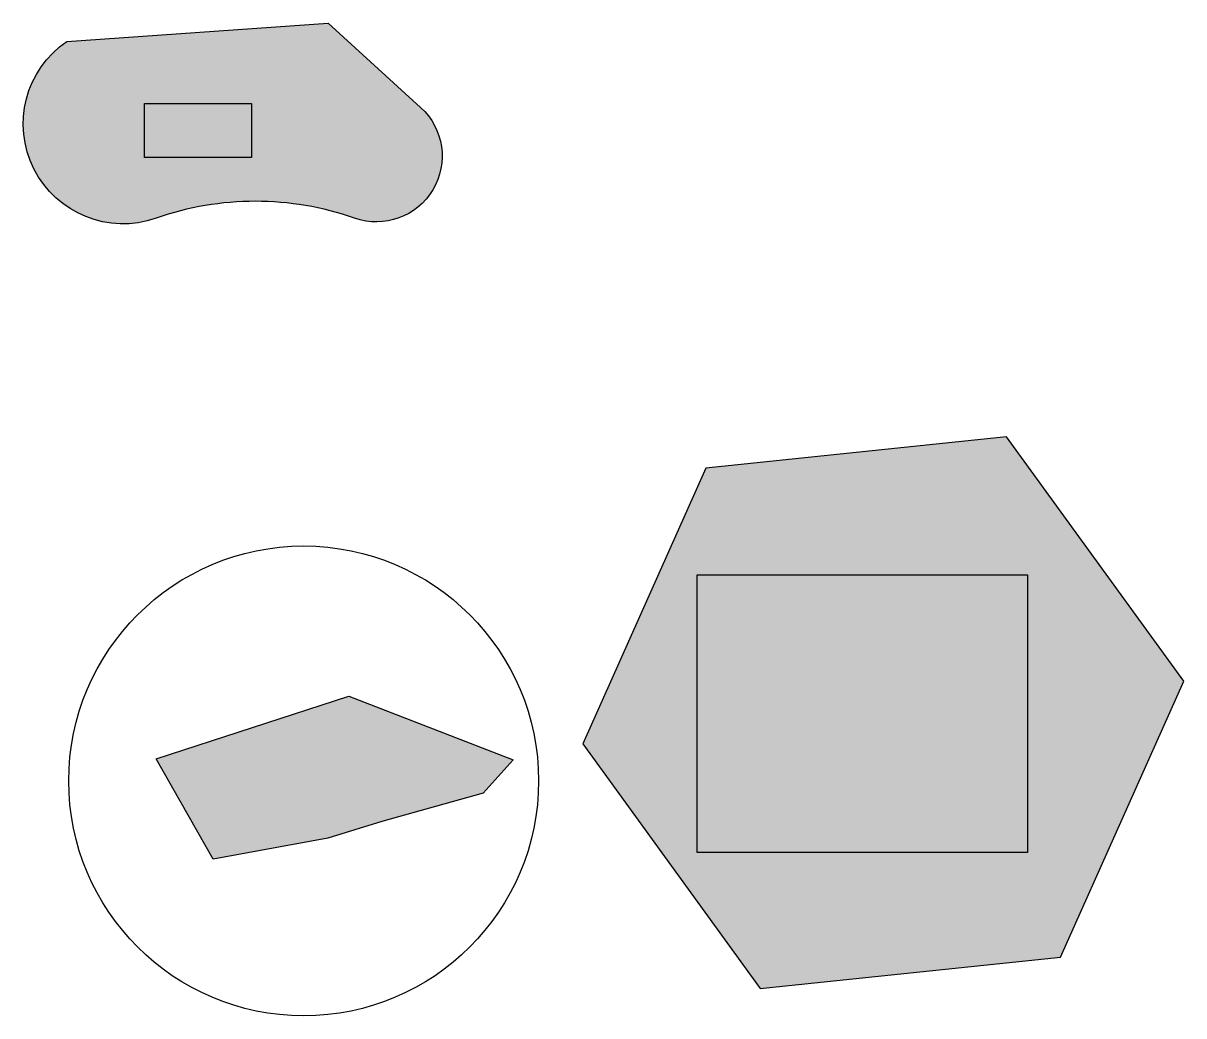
# Model space of a CAD drawing. Header units: millimetres. Extents: x 105 to 1119, y 18 to 885.
import ezdxf

# ---------------------------------------------------------------- set-up
doc = ezdxf.new("R2010")
doc.units = ezdxf.units.MM

msp = doc.modelspace()

# ---------------------------------------------------------------- hatches: boundary and pattern name
for points in [[(143.537332, 868.77698), (371.581342, 884.653462), (452.407068, 811.04432, -0.817227), (394.674407, 714.342113, 0.170494), (221.476424, 714.342113, -0.878092)], [(211.313071, 814.442127), (304.647539, 814.442127), (304.647539, 767.293788), (211.313071, 767.293788)], [(701.465616, 496.17768), (593.931184, 255.211089), (748.847157, 41.600244), (1011.297562, 68.95599), (1118.831993, 309.922581), (963.91602, 523.533425)], [(693.767928, 402.843211), (982.431231, 402.843211), (982.431231, 160.366036), (693.767928, 160.366036)], [(221.32232, 242.153972), (389.709248, 297), (533.078688, 241.191761), (507.098991, 212.325431), (418.575578, 187.307945), (371.427238, 172.874779), (271.357293, 154.59277)]]:
    msp.add_hatch(color=2).paths.add_polyline_path(points)

# ---------------------------------------------------------------- linework, layer by layer
msp.add_lwpolyline([(143.537332, 868.77698), (371.581342, 884.653462), (452.407068, 811.04432, -0.817227), (394.674407, 714.342113, 0.170494), (221.476424, 714.342113, -0.878092)], format="xyb", close=True)
for points in [[(211.313071, 814.442127), (304.647539, 814.442127), (304.647539, 767.293788), (211.313071, 767.293788)], [(701.465616, 496.17768), (593.931184, 255.211089), (748.847157, 41.600244), (1011.297562, 68.95599), (1118.831993, 309.922581), (963.91602, 523.533425)], [(693.767928, 402.843211), (982.431231, 402.843211), (982.431231, 160.366036), (693.767928, 160.366036)], [(221.32232, 242.153972), (389.709248, 297), (533.078688, 241.191761), (507.098991, 212.325431), (418.575578, 187.307945), (371.427238, 172.874779), (271.357293, 154.59277)]]:
    msp.add_lwpolyline(points, close=True)
msp.add_circle((350.258596, 222.909752), 205.158642)

doc.saveas('drawing.dxf')
